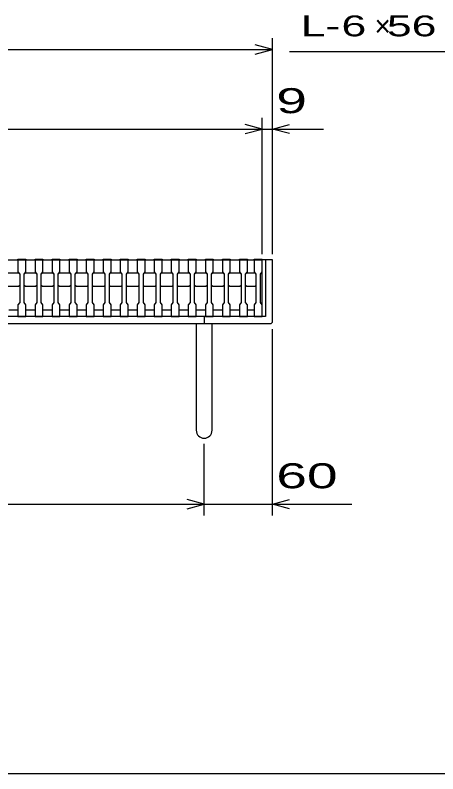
# Model space of a CAD drawing. Units: millimetres, scale not verified. Extents: x -1820 to 1731, y -1282 to 1054.
# Drawn here: x -637 to -265, y -1146 to -479 of the extents above; entities that cross this region are included whole.
import ezdxf
from ezdxf.enums import TextEntityAlignment as Align

# ---------------------------------------------------------------- set-up
doc = ezdxf.new("R2010")
doc.units = ezdxf.units.MM
doc.header["$LTSCALE"] = 10
for name, color, linetype, lineweight in [('0_2', 150, 'Continuous', 25), ('16', 3, 'Continuous', 25), ('19', 6, 'Continuous', 25), ('22', 2, 'Continuous', 25)]:
    doc.layers.add(name, color=color, linetype=linetype, lineweight=lineweight)
doc.styles.add('ベクトル', font='')
doc.styles.get('ベクトル').set_extended_font_data('ベクトル')

msp = doc.modelspace()

# ---------------------------------------------------------------- linework, layer by layer
at = {"layer": '0_2'}
msp.add_line((1731, -1146.5), (-1729, -1146.5), dxfattribs=at)
at = {"layer": '16'}
for p, q in [((-635, -694.29), (-635, -693.59)), ((-635, -693.59), (-628, -693.59)), ((-628, -693.59), (-628, -694.29)), ((-620, -694.29), (-620, -693.59)), ((-620, -693.59), (-613, -693.59)), ((-613, -693.59), (-613, -694.29)), ((-605, -694.29), (-605, -693.59)), ((-605, -693.59), (-598, -693.59)), ((-598, -693.59), (-598, -694.29)), ((-590, -694.29), (-590, -693.59)), ((-590, -693.59), (-583, -693.59)), ((-583, -693.59), (-583, -694.29)), ((-575, -694.29), (-575, -693.59)), ((-575, -693.59), (-568, -693.59)), ((-568, -693.59), (-568, -694.29)), ((-560, -694.29), (-560, -693.59)), ((-560, -693.59), (-553, -693.59)), ((-553, -693.59), (-553, -694.29)), ((-545, -694.29), (-545, -693.59)), ((-545, -693.59), (-538, -693.59)), ((-538, -693.59), (-538, -694.29)), ((-530, -694.29), (-530, -693.59)), ((-530, -693.59), (-523, -693.59)), ((-523, -693.59), (-523, -694.29)), ((-515, -694.29), (-515, -693.59)), ((-515, -693.59), (-508, -693.59)), ((-508, -693.59), (-508, -694.29)), ((-500, -694.29), (-500, -693.59)), ((-500, -693.59), (-493, -693.59)), ((-493, -693.59), (-493, -694.29)), ((-485, -694.29), (-485, -693.59)), ((-485, -693.59), (-478, -693.59)), ((-478, -693.59), (-478, -694.29)), ((-470, -694.29), (-470, -693.59)), ((-470, -693.59), (-463, -693.59)), ((-463, -693.59), (-463, -694.29)), ((-455, -694.29), (-455, -693.59)), ((-455, -693.59), (-448, -693.59)), ((-448, -693.59), (-448, -694.29)), ((-440, -694.29), (-440, -693.59)), ((-440, -693.59), (-433, -693.59)), ((-433, -693.59), (-433, -694.29)), ((-427, -694.29), (-427, -693.59)), ((-427, -693.59), (-420, -693.59)), ((-420, -693.59), (-420, -694.29)), ((-920, -694.29), (-420, -694.29)), ((-635, -694.29), (-635, -704.79)), ((-628, -694.29), (-635, -694.29)), ((-628, -704.79), (-628, -694.29)), ((-620, -694.29), (-620, -704.79)), ((-613, -694.29), (-620, -694.29)), ((-613, -704.79), (-613, -694.29)), ((-605, -694.29), (-605, -704.79)), ((-598, -694.29), (-605, -694.29)), ((-598, -704.79), (-598, -694.29)), ((-590, -694.29), (-590, -704.79)), ((-583, -694.29), (-590, -694.29)), ((-583, -704.79), (-583, -694.29)), ((-575, -694.29), (-575, -704.79)), ((-568, -694.29), (-575, -694.29)), ((-568, -704.79), (-568, -694.29)), ((-560, -694.29), (-560, -704.79)), ((-553, -694.29), (-560, -694.29)), ((-553, -704.79), (-553, -694.29)), ((-545, -694.29), (-545, -704.79)), ((-538, -694.29), (-545, -694.29)), ((-538, -704.79), (-538, -694.29)), ((-530, -694.29), (-530, -704.79)), ((-523, -694.29), (-530, -694.29)), ((-523, -704.79), (-523, -694.29)), ((-515, -694.29), (-515, -704.79)), ((-508, -694.29), (-515, -694.29)), ((-508, -704.79), (-508, -694.29)), ((-500, -694.29), (-500, -704.79)), ((-493, -694.29), (-500, -694.29)), ((-493, -704.79), (-493, -694.29)), ((-485, -694.29), (-485, -704.79)), ((-478, -694.29), (-485, -694.29)), ((-478, -704.79), (-478, -694.29)), ((-470, -694.29), (-470, -704.79)), ((-463, -694.29), (-470, -694.29)), ((-463, -704.79), (-463, -694.29)), ((-455, -694.29), (-455, -704.79)), ((-448, -694.29), (-455, -694.29)), ((-448, -704.79), (-448, -694.29)), ((-440, -694.29), (-440, -704.79)), ((-433, -694.29), (-440, -694.29)), ((-433, -704.79), (-433, -694.29)), ((-427, -694.29), (-427, -704.79)), ((-420, -694.29), (-427, -694.29)), ((-420, -704.79), (-420, -694.29)), ((-420, -738.29), (-420, -694.29)), ((-643.5, -705.79), (-634.5, -705.79)), ((-635, -704.79), (-633.5, -706.79)), ((-634.5, -705.79), (-633.5, -706.79)), ((-633.5, -706.79), (-633.5, -731.79)), ((-629.5, -706.79), (-628, -704.79)), ((-629.5, -706.79), (-628.5, -705.79)), ((-629.5, -731.79), (-629.5, -706.79)), ((-628.5, -705.79), (-619.5, -705.79)), ((-620, -704.79), (-618.5, -706.79)), ((-619.5, -705.79), (-618.5, -706.79)), ((-618.5, -706.79), (-618.5, -731.79)), ((-614.5, -706.79), (-613, -704.79)), ((-614.5, -706.79), (-613.5, -705.79)), ((-614.5, -731.79), (-614.5, -706.79)), ((-613.5, -705.79), (-604.5, -705.79)), ((-605, -704.79), (-603.5, -706.79)), ((-604.5, -705.79), (-603.5, -706.79)), ((-603.5, -706.79), (-603.5, -731.79)), ((-599.5, -706.79), (-598, -704.79)), ((-599.5, -706.79), (-598.5, -705.79)), ((-599.5, -731.79), (-599.5, -706.79)), ((-598.5, -705.79), (-589.5, -705.79)), ((-590, -704.79), (-588.5, -706.79)), ((-589.5, -705.79), (-588.5, -706.79)), ((-588.5, -706.79), (-588.5, -731.79)), ((-584.5, -706.79), (-583, -704.79)), ((-584.5, -706.79), (-583.5, -705.79)), ((-584.5, -731.79), (-584.5, -706.79)), ((-583.5, -705.79), (-574.5, -705.79)), ((-575, -704.79), (-573.5, -706.79)), ((-574.5, -705.79), (-573.5, -706.79)), ((-573.5, -706.79), (-573.5, -731.79)), ((-569.5, -706.79), (-568, -704.79)), ((-569.5, -706.79), (-568.5, -705.79)), ((-569.5, -731.79), (-569.5, -706.79)), ((-568.5, -705.79), (-559.5, -705.79)), ((-560, -704.79), (-558.5, -706.79)), ((-559.5, -705.79), (-558.5, -706.79)), ((-558.5, -706.79), (-558.5, -731.79)), ((-554.5, -706.79), (-553, -704.79)), ((-554.5, -706.79), (-553.5, -705.79)), ((-554.5, -731.79), (-554.5, -706.79)), ((-553.5, -705.79), (-544.5, -705.79)), ((-545, -704.79), (-543.5, -706.79)), ((-544.5, -705.79), (-543.5, -706.79)), ((-543.5, -706.79), (-543.5, -731.79)), ((-539.5, -706.79), (-538, -704.79)), ((-539.5, -706.79), (-538.5, -705.79)), ((-539.5, -731.79), (-539.5, -706.79)), ((-538.5, -705.79), (-529.5, -705.79)), ((-530, -704.79), (-528.5, -706.79)), ((-529.5, -705.79), (-528.5, -706.79)), ((-528.5, -706.79), (-528.5, -731.79)), ((-524.5, -706.79), (-523, -704.79)), ((-524.5, -706.79), (-523.5, -705.79)), ((-524.5, -731.79), (-524.5, -706.79)), ((-523.5, -705.79), (-514.5, -705.79)), ((-515, -704.79), (-513.5, -706.79)), ((-514.5, -705.79), (-513.5, -706.79)), ((-513.5, -706.79), (-513.5, -731.79)), ((-509.5, -706.79), (-508, -704.79)), ((-509.5, -706.79), (-508.5, -705.79)), ((-509.5, -731.79), (-509.5, -706.79)), ((-508.5, -705.79), (-499.5, -705.79)), ((-500, -704.79), (-498.5, -706.79)), ((-499.5, -705.79), (-498.5, -706.79)), ((-498.5, -706.79), (-498.5, -731.79)), ((-494.5, -706.79), (-493, -704.79)), ((-494.5, -706.79), (-493.5, -705.79)), ((-494.5, -731.79), (-494.5, -706.79)), ((-493.5, -705.79), (-484.5, -705.79)), ((-485, -704.79), (-483.5, -706.79)), ((-484.5, -705.79), (-483.5, -706.79)), ((-483.5, -706.79), (-483.5, -731.79)), ((-479.5, -706.79), (-478, -704.79)), ((-479.5, -706.79), (-478.5, -705.79)), ((-479.5, -731.79), (-479.5, -706.79)), ((-478.5, -705.79), (-469.5, -705.79)), ((-470, -704.79), (-468.5, -706.79)), ((-469.5, -705.79), (-468.5, -706.79)), ((-468.5, -706.79), (-468.5, -731.79)), ((-464.5, -706.79), (-463, -704.79)), ((-464.5, -706.79), (-463.5, -705.79)), ((-464.5, -731.79), (-464.5, -706.79)), ((-463.5, -705.79), (-454.5, -705.79)), ((-455, -704.79), (-453.5, -706.79)), ((-454.5, -705.79), (-453.5, -706.79)), ((-453.5, -706.79), (-453.5, -731.79)), ((-449.5, -706.79), (-448, -704.79)), ((-449.5, -706.79), (-448.5, -705.79)), ((-449.5, -731.79), (-449.5, -706.79)), ((-448.5, -705.79), (-439.5, -705.79)), ((-440, -704.79), (-438.5, -706.79)), ((-439.5, -705.79), (-438.5, -706.79)), ((-438.5, -706.79), (-438.5, -731.79)), ((-434.5, -706.79), (-433, -704.79)), ((-434.5, -706.79), (-433.5, -705.79)), ((-434.5, -731.79), (-434.5, -706.79)), ((-433.5, -705.79), (-426.5, -705.79)), ((-427, -704.79), (-425.5, -706.79)), ((-426.5, -705.79), (-425.5, -706.79)), ((-425.5, -706.79), (-425.5, -731.79)), ((-421.5, -706.79), (-420, -704.79)), ((-421.5, -731.79), (-421.5, -706.79)), ((-634.5, -717.79), (-643.5, -717.79)), ((-633.5, -716.79), (-634.5, -717.79)), ((-628.5, -717.79), (-629.5, -716.79)), ((-619.5, -717.79), (-628.5, -717.79)), ((-618.5, -716.79), (-619.5, -717.79)), ((-613.5, -717.79), (-614.5, -716.79)), ((-604.5, -717.79), (-613.5, -717.79)), ((-603.5, -716.79), (-604.5, -717.79)), ((-598.5, -717.79), (-599.5, -716.79)), ((-589.5, -717.79), (-598.5, -717.79)), ((-588.5, -716.79), (-589.5, -717.79)), ((-583.5, -717.79), (-584.5, -716.79)), ((-574.5, -717.79), (-583.5, -717.79)), ((-573.5, -716.79), (-574.5, -717.79)), ((-568.5, -717.79), (-569.5, -716.79)), ((-559.5, -717.79), (-568.5, -717.79)), ((-558.5, -716.79), (-559.5, -717.79)), ((-553.5, -717.79), (-554.5, -716.79)), ((-544.5, -717.79), (-553.5, -717.79)), ((-543.5, -716.79), (-544.5, -717.79)), ((-538.5, -717.79), (-539.5, -716.79)), ((-529.5, -717.79), (-538.5, -717.79)), ((-528.5, -716.79), (-529.5, -717.79)), ((-523.5, -717.79), (-524.5, -716.79)), ((-514.5, -717.79), (-523.5, -717.79)), ((-513.5, -716.79), (-514.5, -717.79)), ((-508.5, -717.79), (-509.5, -716.79)), ((-499.5, -717.79), (-508.5, -717.79)), ((-498.5, -716.79), (-499.5, -717.79)), ((-493.5, -717.79), (-494.5, -716.79)), ((-484.5, -717.79), (-493.5, -717.79)), ((-483.5, -716.79), (-484.5, -717.79)), ((-478.5, -717.79), (-479.5, -716.79)), ((-469.5, -717.79), (-478.5, -717.79)), ((-468.5, -716.79), (-469.5, -717.79)), ((-463.5, -717.79), (-464.5, -716.79)), ((-454.5, -717.79), (-463.5, -717.79)), ((-453.5, -716.79), (-454.5, -717.79)), ((-448.5, -717.79), (-449.5, -716.79)), ((-439.5, -717.79), (-448.5, -717.79)), ((-438.5, -716.79), (-439.5, -717.79)), ((-433.5, -717.79), (-434.5, -716.79)), ((-426.5, -717.79), (-433.5, -717.79)), ((-425.5, -716.79), (-426.5, -717.79)), ((-633.5, -731.79), (-635, -733.79)), ((-635, -733.79), (-635, -744.29)), ((-628, -733.79), (-629.5, -731.79)), ((-628, -744.29), (-628, -733.79)), ((-618.5, -731.79), (-620, -733.79)), ((-620, -733.79), (-620, -744.29)), ((-613, -733.79), (-614.5, -731.79)), ((-613, -744.29), (-613, -733.79)), ((-603.5, -731.79), (-605, -733.79)), ((-605, -733.79), (-605, -744.29)), ((-598, -733.79), (-599.5, -731.79)), ((-598, -744.29), (-598, -733.79)), ((-588.5, -731.79), (-590, -733.79)), ((-590, -733.79), (-590, -744.29)), ((-583, -733.79), (-584.5, -731.79)), ((-583, -744.29), (-583, -733.79)), ((-573.5, -731.79), (-575, -733.79)), ((-575, -733.79), (-575, -744.29)), ((-568, -733.79), (-569.5, -731.79)), ((-568, -744.29), (-568, -733.79)), ((-558.5, -731.79), (-560, -733.79)), ((-560, -733.79), (-560, -744.29)), ((-553, -733.79), (-554.5, -731.79)), ((-553, -744.29), (-553, -733.79)), ((-543.5, -731.79), (-545, -733.79)), ((-545, -733.79), (-545, -744.29)), ((-538, -733.79), (-539.5, -731.79)), ((-538, -744.29), (-538, -733.79)), ((-528.5, -731.79), (-530, -733.79)), ((-530, -733.79), (-530, -744.29)), ((-523, -733.79), (-524.5, -731.79)), ((-523, -744.29), (-523, -733.79)), ((-513.5, -731.79), (-515, -733.79)), ((-515, -733.79), (-515, -744.29)), ((-508, -733.79), (-509.5, -731.79)), ((-508, -744.29), (-508, -733.79)), ((-498.5, -731.79), (-500, -733.79)), ((-500, -733.79), (-500, -744.29)), ((-493, -733.79), (-494.5, -731.79)), ((-493, -744.29), (-493, -733.79)), ((-483.5, -731.79), (-485, -733.79)), ((-485, -733.79), (-485, -744.29)), ((-478, -733.79), (-479.5, -731.79)), ((-478, -744.29), (-478, -733.79)), ((-468.5, -731.79), (-470, -733.79)), ((-470, -733.79), (-470, -744.29)), ((-463, -733.79), (-464.5, -731.79)), ((-463, -744.29), (-463, -733.79)), ((-453.5, -731.79), (-455, -733.79)), ((-455, -733.79), (-455, -744.29)), ((-448, -733.79), (-449.5, -731.79)), ((-448, -744.29), (-448, -733.79)), ((-438.5, -731.79), (-440, -733.79)), ((-440, -733.79), (-440, -744.29)), ((-433, -733.79), (-434.5, -731.79)), ((-433, -744.29), (-433, -733.79)), ((-425.5, -731.79), (-427, -733.79)), ((-427, -733.79), (-427, -744.29)), ((-420, -733.79), (-421.5, -731.79)), ((-420, -744.29), (-420, -733.79)), ((-643, -738.29), (-635, -738.29)), ((-628, -738.29), (-620, -738.29)), ((-613, -738.29), (-605, -738.29)), ((-598, -738.29), (-590, -738.29)), ((-583, -738.29), (-575, -738.29)), ((-568, -738.29), (-560, -738.29)), ((-553, -738.29), (-545, -738.29)), ((-538, -738.29), (-530, -738.29)), ((-523, -738.29), (-515, -738.29)), ((-508, -738.29), (-500, -738.29)), ((-493, -738.29), (-485, -738.29)), ((-478, -738.29), (-470, -738.29)), ((-463, -738.29), (-455, -738.29)), ((-448, -738.29), (-440, -738.29)), ((-433, -738.29), (-427, -738.29)), ((-635, -744.29), (-628, -744.29)), ((-620, -744.29), (-613, -744.29)), ((-605, -744.29), (-598, -744.29)), ((-590, -744.29), (-583, -744.29)), ((-575, -744.29), (-568, -744.29)), ((-560, -744.29), (-553, -744.29)), ((-545, -744.29), (-538, -744.29)), ((-530, -744.29), (-523, -744.29)), ((-515, -744.29), (-508, -744.29)), ((-500, -744.29), (-493, -744.29)), ((-485, -744.29), (-478, -744.29)), ((-470, -744.29), (-463, -744.29)), ((-455, -744.29), (-448, -744.29)), ((-440, -744.29), (-433, -744.29)), ((-427, -744.29), (-420, -744.29))]:
    msp.add_line(p, q, dxfattribs=at)
at = {"layer": '19'}
for p, q in [((-411, -694.29), (-420, -694.29)), ((-417, -694.29), (-417, -744.29)), ((-411, -749.29), (-411, -694.29)), ((-417, -744.29), (-1425, -744.29)), ((-471, -744.29), (-471, -750.29)), ((-1430, -750.29), (-412, -750.29)), ((-478, -750.29), (-478, -844.29)), ((-464, -844.29), (-464, -750.29)), ((-412, -750.29), (-411, -749.29))]:
    msp.add_line(p, q, dxfattribs=at)
msp.add_arc((-471, -844.29), 7, 180, 0, dxfattribs=at)
at = {"layer": '22', "color": 4}
for p, q in [((-411, -689.29), (-411, -499.29)), ((-411, -509.29), (-426, -505.29)), ((-1431, -509.29), (-411, -509.29)), ((-426, -513.29), (-411, -509.29)), ((-396, -511), (-196, -511)), ((-420, -689.29), (-420, -569.29)), ((-411, -689.29), (-411, -569.29)), ((-920, -579.29), (-420, -579.29)), ((-420, -579.29), (-435, -575.29)), ((-435, -583.29), (-420, -579.29)), ((-420, -579.29), (-411, -579.29)), ((-411, -579.29), (-396, -575.29)), ((-396, -583.29), (-411, -579.29)), ((-411, -579.29), (-366, -579.29)), ((-411, -919.29), (-411, -755.29)), ((-471, -919.29), (-471, -856.29)), ((-471, -909.29), (-486, -905.29)), ((-411, -909.29), (-396, -905.29)), ((-1371, -909.29), (-471, -909.29)), ((-486, -913.29), (-471, -909.29)), ((-471, -909.29), (-411, -909.29)), ((-396, -913.29), (-411, -909.29)), ((-411, -909.29), (-341, -909.29))]:
    msp.add_line(p, q, dxfattribs=at)

# ---------------------------------------------------------------- texts
at = {"layer": '22', "style": 'ベクトル'}
for s, height, width, p in [('L-', 18.33, 1.6, (-386, -488.5)), (' 6 ', 18.33, 1.6, (-361, -488.5)), (' 56 ', 18.33, 1.6, (-321, -488.5)), (' 9 ', 21.99, 1.65, (-421, -554.29)), (' 60 ', 21.99, 1.65, (-421, -884.29))]:
    msp.add_text(s, height=height, dxfattribs=dict(at, width=width)).set_placement(p, align=Align.MIDDLE_LEFT)
msp.add_text('×', height=18.33, dxfattribs=at).set_placement((-321, -488.5), align=Align.MIDDLE_LEFT)

doc.saveas('drawing.dxf')
